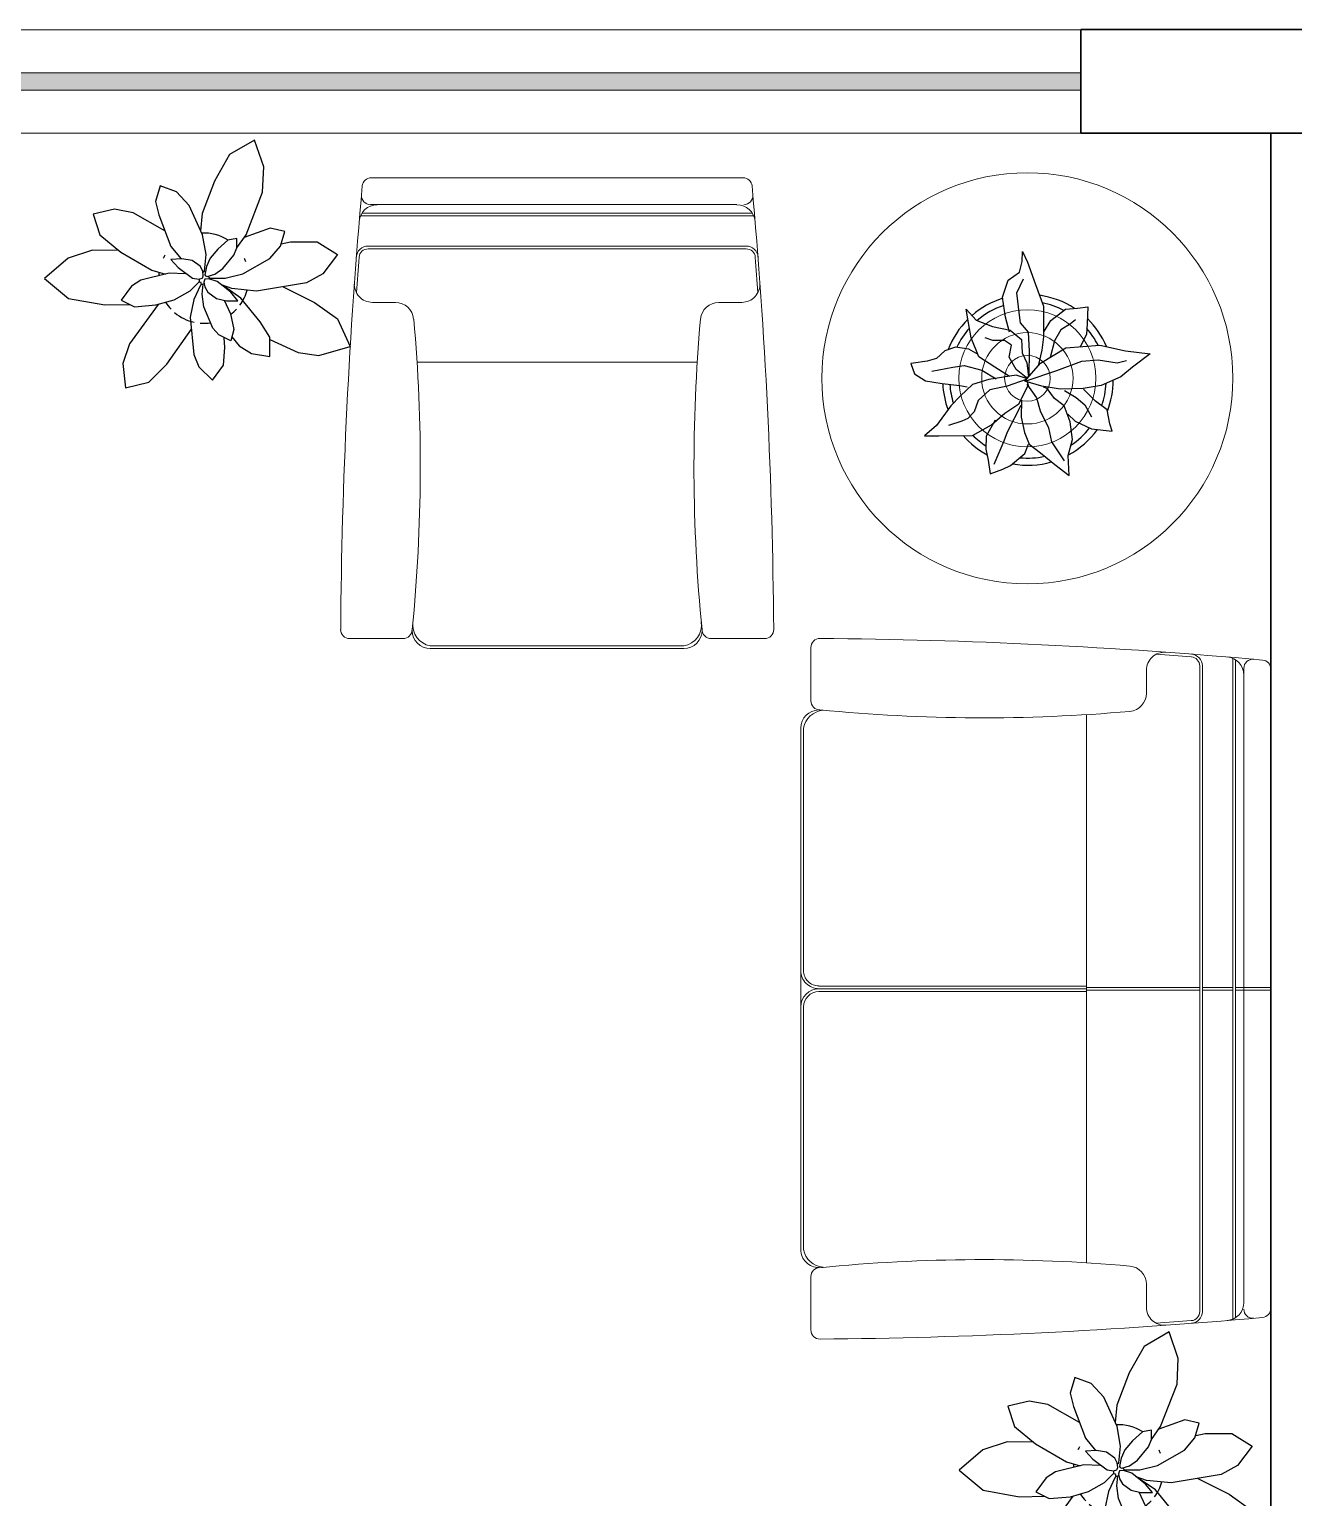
# Model space of a CAD drawing. Header units: inches. Extents: x 327481 to 195042051, y -335014 to 44773228.
# Drawn here: x 371879.9 to 371990.7, y -311063 to -310934.4 of the extents above; entities that cross this region are included whole.
import ezdxf

# ---------------------------------------------------------------- set-up
doc = ezdxf.new("R2010")
doc.units = ezdxf.units.IN
doc.header["$MEASUREMENT"] = 0
doc.layers.add('CAY', color=94, linetype='Continuous')
for name, color, linetype, lineweight in [('furniture', 251, 'Continuous', 13), ('GLASS', 140, 'Continuous', 5), ('WALL', 12, 'Continuous', 30)]:
    doc.layers.add(name, color=color, linetype=linetype, lineweight=lineweight)
doc.styles.add('ATT', font='romans.shx')

# ---------------------------------------------------------------- blocks, each defined once
blk = doc.blocks.new('hfj')
at = {"color": 0, "ltscale": 60}
for p, q in [((377614.64, -325417.24), (377670.63, -325417.24)), ((377642.52, -325420.34), (377642.52, -325417.24)), ((377642.76, -325420.34), (377642.76, -325417.24)), ((377670.11, -325419.61), (377614.57, -325419.61)), ((377671.65, -325420.58), (377613.7, -325420.58)), ((377671.45, -325420.34), (377613.82, -325420.34)), ((377642.52, -325423.23), (377642.52, -325420.58)), ((377642.76, -325423.23), (377642.76, -325420.58)), ((377614.36, -325423.23), (377670.91, -325423.23)), ((377614.36, -325423.47), (377670.91, -325423.47)), ((377642.52, -325433.39), (377642.52, -325423.47)), ((377642.76, -325433.39), (377642.76, -325423.47)), ((377614.75, -325428.15), (377616.76, -325428.15)), ((377670.52, -325428.15), (377668.51, -325428.15)), ((377618.64, -325433.39), (377666.64, -325433.39)), ((377642.4, -325456.84), (377642.4, -325433.39)), ((377642.64, -325456.84), (377642.64, -325433.39)), ((377642.87, -325456.84), (377642.87, -325433.39)), ((377612.75, -325457.55), (377617.42, -325457.55)), ((377619.81, -325458.19), (377641.04, -325458.19)), ((377619.81, -325458.43), (377665.47, -325458.43)), ((377665.47, -325458.19), (377644.23, -325458.19)), ((377672.52, -325457.55), (377667.85, -325457.55))]:
    blk.add_line(p, q, dxfattribs=at)
for centre, radius, start, end in [((377614.64, -325418.04), 0.796, 90, 174.8556), ((377670.63, -325418.04), 0.796, 5.1444, 90), ((378085.1, -325460.39), 473.16, 174.8556, 179.5579), ((377614.57, -325418.81), 0.796, 174.9493, 270), ((377670.7, -325418.81), 0.796, 270, 5.0507), ((377200.17, -325460.39), 473.16, 0.4421, 5.1444), ((377615.16, -325421.2), 1.59, 90, 175.232), ((377670.11, -325421.2), 1.59, 4.768, 90), ((377614.36, -325424.27), 1.03, 90, 175.6114), ((377614.36, -325424.27), 0.796, 90, 175.6114), ((377670.91, -325424.27), 1.03, 4.3886, 90), ((377670.91, -325424.27), 0.796, 4.3886, 90), ((378085.1, -325460.39), 472.92, 175.6114, 175.9872), ((377200.17, -325460.39), 472.92, 4.0128, 4.3886), ((377614.75, -325426.56), 1.59, 175.8854, 270), ((377670.52, -325426.56), 1.59, 270, 4.1146), ((377616.76, -325429.74), 1.59, 5.069, 90), ((377668.51, -325429.74), 1.59, 90, 174.931), ((377473.5, -325442.45), 145.41, 354.3567, 5.069), ((377811.77, -325442.45), 145.41, 174.931, 185.6433), ((377612.75, -325456.75), 0.796, 179.5579, 270), ((377617.42, -325456.75), 0.796, 270, 0), ((377619.81, -325456.84), 1.59, 180, 270), ((377620.15, -325456.31), 1.91, 184.8163, 259.7159), ((377641.04, -325456.84), 1.59, 270, 0), ((377641.04, -325456.84), 1.35, 270, 0), ((377644.23, -325456.84), 1.59, 180, 270), ((377644.23, -325456.84), 1.35, 180, 270), ((377665.12, -325456.31), 1.91, 280.2841, 355.1837), ((377665.47, -325456.84), 1.59, 270, 0), ((377667.85, -325456.75), 0.796, 180, 270), ((377672.52, -325456.75), 0.796, 270, 0.4421)]:
    blk.add_arc(centre, radius, start, end, dxfattribs=at)
blk = doc.blocks.new('drgfdh')
at = {"color": 0, "ltscale": 60}
for p, q in [((374368.66, -325481.12), (374401.23, -325481.12)), ((374402.04, -325484.22), (374367.84, -325484.22)), ((374400.7, -325483.48), (374368.59, -325483.48)), ((374402.25, -325484.46), (374367.71, -325484.46)), ((374368.38, -325487.12), (374401.51, -325487.12)), ((374368.38, -325487.36), (374401.51, -325487.36)), ((374368.76, -325492.04), (374370.78, -325492.04)), ((374401.12, -325492.04), (374399.1, -325492.04)), ((374372.66, -325497.29), (374397.22, -325497.29)), ((374366.76, -325521.49), (374371.44, -325521.49)), ((374403.12, -325521.49), (374398.44, -325521.49)), ((374373.83, -325522.13), (374396.05, -325522.13)), ((374373.83, -325522.37), (374396.05, -325522.37))]:
    blk.add_line(p, q, dxfattribs=at)
for centre, radius, start, end in [((374368.66, -325481.92), 0.797, 90, 174.8556), ((374401.23, -325481.92), 0.797, 5.1444, 90), ((374839.93, -325524.34), 473.97, 174.8556, 179.5579), ((374368.59, -325482.69), 0.797, 174.9493, 270), ((374401.29, -325482.69), 0.797, 270, 5.0507), ((373929.96, -325524.34), 473.97, 0.4421, 5.1444), ((374369.18, -325485.08), 1.59, 90, 175.232), ((374400.7, -325485.08), 1.59, 4.768, 90), ((374368.38, -325488.15), 1.04, 90, 175.6114), ((374839.93, -325524.34), 473.73, 175.6114, 175.9872), ((374368.38, -325488.15), 0.797, 90, 175.6114), ((374401.51, -325488.15), 1.04, 4.3886, 90), ((374401.51, -325488.15), 0.797, 4.3886, 90), ((373929.96, -325524.34), 473.73, 4.0128, 4.3886), ((374368.76, -325490.45), 1.59, 175.8854, 270), ((374401.12, -325490.45), 1.59, 270, 4.1146), ((374370.78, -325493.64), 1.59, 5.069, 90), ((374399.1, -325493.64), 1.59, 90, 174.931), ((374227.28, -325506.37), 145.67, 354.3567, 5.069), ((374542.6, -325506.37), 145.67, 174.931, 185.6433), ((374374.16, -325520.29), 1.87, 172.1687, 259.9743), ((374395.72, -325520.29), 1.87, 280.0257, 7.8313), ((374366.76, -325520.69), 0.797, 179.5579, 270), ((374371.44, -325520.69), 0.797, 270, 0), ((374373.83, -325520.78), 1.59, 180, 270), ((374396.05, -325520.78), 1.59, 270, 0), ((374398.44, -325520.69), 0.797, 180, 270), ((374403.12, -325520.69), 0.797, 270, 0.4421)]:
    blk.add_arc(centre, radius, start, end, dxfattribs=at)
blk = doc.blocks.new('standing table')
at = {"layer": 'furniture', "lineweight": 0}
for radius in [18, 6, 4, 2]:
    blk.add_circle((368044.87, -328685.28), radius, dxfattribs=at)
blk = doc.blocks.new('12PPLT12')
at = {"color": 0, "linetype": 'ByBlock'}
for p, q in [((-0.0505, 0.6319), (-0.0344, 0.6941)), ((-0.0344, 0.6941), (-0.0316, 0.7514)), ((-0.0316, 0.7514), (-0.0021, 0.6891)), ((-0.0021, 0.6891), (0.044, 0.559)), ((-0.1155, 0.5834), (-0.0505, 0.6319)), ((-0.1483, 0.4856), (-0.1155, 0.5834)), ((-0.0643, 0.5101), (-0.0261, 0.5913)), ((0.044, 0.559), (0.0902, 0.4316)), ((-0.1321, 0.3666), (-0.1483, 0.4856)), ((-0.0505, 0.38), (-0.0643, 0.5101)), ((0.0902, 0.4316), (0.0902, 0.3393)), ((-0.3489, 0.3338), (-0.3623, 0.415)), ((-0.3623, 0.415), (-0.3028, 0.35)), ((-0.3028, 0.35), (-0.2078, 0.3121)), ((-0.1077, 0.2794), (-0.1321, 0.3666)), ((-0.0427, 0.3338), (-0.0505, 0.38)), ((0.0929, 0.2821), (0.1335, 0.3472)), ((0.1335, 0.3472), (0.2202, 0.415)), ((0.2202, 0.415), (0.2908, 0.4206)), ((0.2797, 0.3527), (0.2502, 0.3283)), ((0.2908, 0.4206), (0.3503, 0.4289)), ((0.3503, 0.4289), (0.3475, 0.331)), ((-0.3323, 0.2471), (-0.3489, 0.3338)), ((-0.2078, 0.3121), (-0.1049, 0.2904)), ((-0.1049, 0.2904), (-0.0371, 0.236)), ((0.0035, 0.2794), (-0.0427, 0.3338)), ((0.009, 0.1686), (0.0035, 0.2794)), ((0.0902, 0.3393), (0.0902, 0.2526)), ((0.193, 0.2932), (0.1552, 0.2282)), ((0.2502, 0.3283), (0.193, 0.2932)), ((0.3424, 0.266), (0.3042, 0.1903)), ((0.3475, 0.331), (0.3424, 0.266)), ((-0.4245, 0.1926), (-0.4868, 0.171)), ((-0.3461, 0.1793), (-0.4245, 0.1926)), ((-0.2917, 0.1493), (-0.3461, 0.1793)), ((-0.2889, 0.1359), (-0.3323, 0.2471)), ((-0.205, 0.2309), (-0.2511, 0.2471)), ((-0.1372, 0.2309), (-0.205, 0.2309)), ((-0.0966, 0.2037), (-0.1372, 0.2309)), ((-0.1104, 0.1331), (-0.0966, 0.2037)), ((-0.0371, 0.236), (-0.0344, 0.1576)), ((0.0823, 0.1737), (0.0606, 0.0819)), ((0.074, 0.0981), (0.223, 0.1876)), ((0.0902, 0.2526), (0.0823, 0.1737)), ((0.1552, 0.2282), (0.1307, 0.1303)), ((0.223, 0.1876), (0.4208, 0.2037)), ((0.4208, 0.2037), (0.5726, 0.171)), ((-0.6712, 0.0981), (-0.6874, 0.0953)), ((-0.6874, 0.0953), (-0.6657, 0.0358)), ((-0.5901, 0.1087), (-0.6712, 0.0981)), ((-0.5357, 0.1253), (-0.5901, 0.1087)), ((-0.4868, 0.171), (-0.5357, 0.1253)), ((-0.1944, 0.0736), (-0.2889, 0.1359)), ((-0.0694, 0.0602), (-0.1104, 0.1331)), ((-0.0344, 0.1576), (-0.0071, 0.1008)), ((-0.0182, -0.0076), (0.074, 0.0981)), ((-0.0071, 0.1008), (0.0035, 0.0169)), ((0.0062, 0.0275), (0.009, 0.1686)), ((0.169, 0.0547), (0.3152, 0.1087)), ((0.3152, 0.1087), (0.4125, 0.117)), ((0.4125, 0.117), (0.5237, 0.1008)), ((0.5237, 0.1008), (0.5781, 0.1142)), ((0.5726, 0.171), (0.716, 0.152)), ((0.716, 0.152), (0.6131, 0.0736)), ((-0.6657, 0.0358), (-0.6007, -0.0048)), ((-0.5629, 0.0519), (-0.4407, 0.0736)), ((-0.4407, 0.0736), (-0.3733, 0.0842)), ((-0.3733, 0.0842), (-0.27, 0.0575)), ((-0.2294, 0.003), (-0.3244, -0.0265)), ((-0.27, 0.0575), (-0.1861, 0.0058)), ((-0.0694, 0.0275), (-0.2294, 0.003)), ((-0.1077, 0.0192), (-0.1944, 0.0736)), ((-0.0099, 0.003), (-0.1211, -0.0376)), ((-0.0099, 0.0141), (-0.0694, 0.0602)), ((-0.0021, 0.0058), (-0.0694, 0.0275)), ((-0.0099, -0.0048), (0.169, 0.0547)), ((0.0035, 0.0169), (-0.0099, 0.0141)), ((0.0035, -0.0293), (-0.0099, 0.003)), ((0.5453, 0.0169), (0.4291, -0.0321)), ((0.6131, 0.0736), (0.5453, 0.0169)), ((-0.6007, -0.0048), (-0.5034, -0.0214)), ((-0.5034, -0.0214), (-0.4001, -0.0321)), ((-0.4001, -0.0321), (-0.3567, -0.0404)), ((-0.3244, -0.0265), (-0.395, -0.0943)), ((-0.2239, -0.0593), (-0.2917, -0.1216)), ((-0.1211, -0.0376), (-0.2239, -0.0593)), ((-0.0533, -0.1405), (0.0035, -0.0293)), ((0.0823, -0.0376), (-0.0182, -0.0076)), ((-0.0071, -0.0242), (0.0496, -0.1054)), ((0.1879, -0.0537), (0.0823, -0.0376)), ((0.1118, -0.051), (0.0902, -0.0431)), ((0.1552, -0.1082), (0.1118, -0.051)), ((0.3231, -0.051), (0.1879, -0.0537)), ((0.2147, -0.062), (0.2825, -0.1026)), ((0.4291, -0.0321), (0.3231, -0.051)), ((0.3964, -0.1243), (0.3258, -0.0537)), ((-0.4517, -0.1515), (-0.5357, -0.2678)), ((-0.395, -0.0943), (-0.4517, -0.1515)), ((-0.2917, -0.1216), (-0.3161, -0.1866)), ((-0.1349, -0.1949), (-0.0533, -0.1405)), ((-0.1192, -0.3038), (-0.0399, -0.1479)), ((-0.0371, -0.1216), (-0.0399, -0.2194)), ((0.0496, -0.1054), (0.0713, -0.1811)), ((0.2124, -0.1515), (0.1552, -0.1082)), ((0.2474, -0.2461), (0.2124, -0.1515)), ((0.2825, -0.1026), (0.3341, -0.146)), ((0.3341, -0.146), (0.3719, -0.2166)), ((0.4642, -0.176), (0.3964, -0.1243)), ((-0.3867, -0.2411), (-0.4651, -0.2678)), ((-0.3516, -0.2272), (-0.3867, -0.2411)), ((-0.3161, -0.1866), (-0.3516, -0.2272)), ((-0.193, -0.2355), (-0.2442, -0.3296)), ((-0.2133, -0.2627), (-0.1349, -0.1949)), ((-0.0399, -0.2194), (-0.021, -0.3084)), ((0.0713, -0.1811), (0.1201, -0.2817)), ((0.2341, -0.2), (0.2774, -0.2411)), ((0.2608, -0.3495), (0.2474, -0.2461)), ((0.2774, -0.2411), (0.3719, -0.2867)), ((0.4803, -0.2572), (0.4642, -0.176)), ((0.4942, -0.3006), (0.4803, -0.2572)), ((-0.5357, -0.2678), (-0.6062, -0.3278)), ((-0.6062, -0.3278), (-0.5223, -0.3278)), ((-0.5223, -0.3278), (-0.3244, -0.325)), ((-0.3244, -0.325), (-0.2133, -0.2627)), ((-0.2442, -0.3296), (-0.247, -0.4062)), ((-0.139, -0.3578), (-0.1192, -0.3038)), ((-0.021, -0.3084), (0.0062, -0.3762)), ((0.1201, -0.2817), (0.139, -0.3629)), ((0.3719, -0.2867), (0.4942, -0.3006)), ((-0.247, -0.4062), (-0.2327, -0.4713)), ((-0.199, -0.4943), (-0.139, -0.3578)), ((-0.0173, -0.4316), (0.0025, -0.3776)), ((0.0062, -0.3762), (0.074, -0.4279)), ((0.074, -0.4279), (0.158, -0.4957)), ((0.139, -0.3629), (0.2124, -0.474)), ((0.2364, -0.4441), (0.2608, -0.3495)), ((-0.2327, -0.4713), (-0.2216, -0.5511)), ((-0.1478, -0.5225), (-0.1021, -0.5026)), ((-0.1021, -0.5026), (-0.0173, -0.4316)), ((0.158, -0.4957), (0.2419, -0.5608)), ((0.2419, -0.5608), (0.2364, -0.4441)), ((-0.2216, -0.5511), (-0.1478, -0.5225))]:
    blk.add_line(p, q, dxfattribs=at)
for radius, start, end in [(0.5, 107.12296, 130.98158), (0.4583, 107.98642, 130.5771), (0.5, 56.95629, 82.29505), (0.4583, 62.68987, 79.53455), (0.5, 134.80206, 159.18037), (0.5, 22.97684, 45.84728), (0.4583, 138.47558, 155.33471), (0.4583, 26.27612, 41.1349), (0.5, 182.50299, 200.45628), (0.4583, 183.26994, 197.40025), (0.4583, 340.65586, 357.50575), (0.5, 338.58618, 359.74423), (0.5, 220.66056, 241.33926), (0.4583, 225.08351, 237.50228), (0.5, 298.34547, 324.45412), (0.4583, 303.38678, 322.07557), (0.5, 259.70378, 286.12808), (0.4583, 264.18858, 282.40281)]:
    blk.add_arc((0, 0), radius, start, end, dxfattribs=at)
at = {"color": 0, "linetype": 'ByBlock', "style": 'ATT'}
for tag, p, flags in [('ITEM', (-1, -3.25), 3), ('ROOM_NUMBER', (-1, -4.5833), 1)]:
    blk.add_attdef(tag, p, '', height=1, dxfattribs=dict(at, flags=flags))
blk = doc.blocks.new('Archi.Space.tree4542')
at = {"layer": 'CAY'}
for p, q in [((179.939, 63.706), (179.506, 63.455)), ((180.1, 63.243), (179.939, 63.706)), ((179.506, 63.455), (179.245, 62.994)), ((180.08, 62.798), (180.1, 63.243)), ((179.245, 62.994), (179.028, 62.427)), ((178.297, 62.914), (178.215, 62.638)), ((178.578, 62.806), (178.297, 62.914)), ((178.802, 62.571), (178.578, 62.806)), ((179.792, 62.059), (180.08, 62.798)), ((177.496, 62.502), (177.126, 62.415)), ((177.825, 62.44), (177.496, 62.502)), ((178.215, 62.638), (178.271, 62.407)), ((179.032, 62.056), (178.802, 62.571)), ((177.126, 62.415), (177.242, 62.056)), ((178.378, 62.126), (177.825, 62.44)), ((178.271, 62.407), (178.482, 61.852)), ((179.028, 62.427), (179, 62.127)), ((177.242, 62.056), (177.609, 61.753)), ((179.094, 61.714), (179.032, 62.056)), ((179.477, 61.962), (179.301, 61.81)), ((179.631, 61.993), (179.477, 61.962)), ((179.631, 61.831), (179.792, 62.059)), ((179.631, 61.83), (179.631, 61.993)), ((180.212, 62.171), (179.759, 62.012)), ((180.466, 62.118), (180.212, 62.171)), ((180.391, 61.861), (180.466, 62.118)), ((177.115, 61.789), (176.691, 61.651)), ((177.571, 61.784), (177.115, 61.789)), ((177.609, 61.753), (178.152, 61.441)), ((178.482, 61.852), (178.658, 61.638)), ((179.065, 61.426), (179.094, 61.714)), ((179.301, 61.81), (179.167, 61.649)), ((179.39, 61.471), (179.578, 61.702)), ((179.578, 61.702), (179.631, 61.83)), ((180.208, 61.646), (180.391, 61.861)), ((180.404, 61.903), (180.567, 61.935)), ((180.567, 61.935), (181.035, 61.935)), ((181.035, 61.935), (181.388, 61.714)), ((181.388, 61.714), (181.133, 61.379)), ((176.691, 61.651), (176.276, 61.295)), ((178.152, 61.441), (178.389, 61.373)), ((178.674, 61.639), (178.479, 61.628)), ((178.479, 61.628), (178.609, 61.488)), ((178.609, 61.488), (178.858, 61.301)), ((178.85, 61.609), (178.674, 61.639)), ((178.995, 61.508), (178.85, 61.609)), ((179.036, 61.426), (178.995, 61.508)), ((179.103, 61.503), (179.074, 61.359)), ((179.167, 61.649), (179.103, 61.503)), ((179.247, 61.369), (179.39, 61.471)), ((179.735, 61.38), (180.208, 61.646)), ((176.276, 61.295), (176.694, 60.946)), ((177.96, 61.269), (177.795, 61.162)), ((178.451, 61.388), (177.96, 61.269)), ((178.738, 61.378), (178.451, 61.388)), ((178.763, 61.372), (178.738, 61.378)), ((178.815, 61.081), (178.978, 61.244)), ((178.858, 61.301), (178.969, 61.282)), ((179.007, 61.225), (178.965, 61.231)), ((178.969, 61.282), (179.026, 61.302)), ((178.978, 61.244), (178.978, 61.282)), ((179.065, 61.206), (178.998, 61.177)), ((179.015, 61.184), (179.007, 61.225)), ((179.026, 61.302), (179.036, 61.311)), ((179.026, 61.023), (179.044, 61.197)), ((179.046, 61.34), (179.036, 61.426)), ((179.036, 61.311), (179.046, 61.34)), ((179.038, 61.405), (179.065, 61.426)), ((179.074, 61.282), (179.055, 61.234)), ((179.055, 61.234), (179.074, 61.148)), ((179.074, 61.359), (179.084, 61.34)), ((179.142, 61.292), (179.074, 61.282)), ((179.084, 61.34), (179.113, 61.33)), ((179.113, 61.33), (179.247, 61.369)), ((179.128, 61.335), (179.161, 61.302)), ((179.29, 61.243), (179.142, 61.292)), ((179.161, 61.302), (179.43, 61.302)), ((179.525, 61.055), (179.29, 61.243)), ((179.545, 61.119), (179.364, 61.183)), ((179.43, 61.302), (179.735, 61.38)), ((180.846, 61.219), (179.976, 61.074)), ((181.133, 61.379), (180.846, 61.219)), ((176.694, 60.946), (177.332, 60.834)), ((177.795, 61.162), (177.615, 60.918)), ((178.22, 60.834), (178.536, 60.926)), ((178.536, 60.926), (178.815, 61.081)), ((178.882, 60.927), (178.818, 60.623)), ((178.998, 61.177), (178.882, 60.927)), ((179.056, 60.803), (179.026, 61.023)), ((179.074, 61.148), (179.125, 61.057)), ((179.125, 61.057), (179.275, 60.948)), ((179.275, 60.948), (179.449, 60.908)), ((179.42, 61.148), (179.398, 61.156)), ((179.7, 60.952), (179.42, 61.148)), ((179.65, 60.908), (179.525, 61.055)), ((179.976, 61.074), (179.545, 61.119)), ((180.041, 60.543), (179.7, 60.952)), ((180.441, 61.152), (180.985, 60.878)), ((177.332, 60.834), (177.769, 60.841)), ((177.615, 60.918), (177.847, 60.802)), ((178.26, 60.845), (177.758, 60.155)), ((177.847, 60.802), (178.22, 60.834)), ((179.214, 60.432), (179.056, 60.803)), ((179.411, 60.917), (179.523, 60.68)), ((179.449, 60.908), (179.65, 60.908)), ((179.523, 60.68), (179.581, 60.408)), ((180.985, 60.878), (181.385, 60.595)), ((178.818, 60.623), (178.883, 59.97)), ((179.319, 60.311), (179.214, 60.432)), ((180.207, 60.271), (180.041, 60.543)), ((181.385, 60.595), (181.606, 60.108)), ((178.408, 59.8), (178.839, 60.411)), ((179.526, 60.207), (179.319, 60.311)), ((179.423, 60.092), (179.412, 60.264)), ((179.581, 60.408), (179.526, 60.207)), ((179.545, 60.276), (179.675, 60.121)), ((180.207, 59.938), (180.207, 60.271)), ((180.207, 60.23), (180.702, 60.004)), ((177.758, 60.155), (177.645, 59.816)), ((178.883, 59.97), (178.968, 59.755)), ((179.401, 59.785), (179.423, 60.092)), ((179.675, 60.121), (179.886, 59.986)), ((179.886, 59.986), (180.207, 59.938)), ((180.702, 60.004), (181.061, 59.954)), ((181.061, 59.954), (181.606, 60.108)), ((177.645, 59.816), (177.692, 59.391)), ((178.095, 59.487), (178.408, 59.8)), ((178.968, 59.755), (179.209, 59.526)), ((179.209, 59.526), (179.401, 59.785)), ((177.692, 59.391), (178.095, 59.487))]:
    blk.add_line(p, q, dxfattribs=at)
for start, end in [(57.1582, 93.2041), (149.2581, 153.7532), (21.2653, 25.7604), (172.4345, 176.9296), (323.0282, 344.4965), (212.1423, 223.5771), (229.8179, 257.6637), (306.6551, 316.418), (265.2848, 278.7499)]:
    blk.add_arc((179.055, 61.302), 0.787, start, end, dxfattribs=at)

msp = doc.modelspace()

# ---------------------------------------------------------------- hatches: boundary and pattern name
at = {"layer": 'GLASS'}
msp.add_hatch(color=256, dxfattribs=at).paths.add_polyline_path([(371971.998, -310939.742), (371971.998, -310938.242), (371848.998, -310938.242), (371848.998, -310939.742)])

# ---------------------------------------------------------------- linework, layer by layer
at = {"layer": 'furniture'}
for p, q in [((371971.998, -310934.462), (371848.998, -310934.462)), ((371971.998, -310943.522), (371848.998, -310943.522))]:
    msp.add_line(p, q, dxfattribs=at)
at = {"layer": 'GLASS'}
for points in [[(371848.998, -310938.242), (371971.998, -310938.242)], [(371971.998, -310939.742), (371848.998, -310939.742)]]:
    msp.add_lwpolyline(points, dxfattribs=at)
at = {"layer": 'WALL'}
for p, q in [((372042.993, -310934.424), (371971.998, -310934.424)), ((371971.998, -310943.522), (371971.998, -310934.424)), ((372042.988, -310943.522), (371971.998, -310943.522)), ((371988.659, -310943.522), (371988.659, -311127.522))]:
    msp.add_line(p, q, dxfattribs=at)

# ---------------------------------------------------------------- block references
at = {"xscale": 5.023726289614429, "yscale": 5.023726289614429, "zscale": 5.023726289614429}
for p in [(370995.642, -311264.177), (371075.78, -311368.551)]:
    msp.add_blockref('Archi.Space.tree4542', p, dxfattribs=at)
at = {"layer": 'CAY', "xscale": 14.9469131396474, "yscale": 14.9469131396474, "zscale": 14.9469131396474}
msp.add_blockref('12PPLT12', (371967.379, -310965.123), dxfattribs=at)
at = {"layer": 'furniture', "lineweight": 0}
for name, p in [('drgfdh', (-2458.814, 14533.707)), ('standing table', (3922.458, 17720.294))]:
    msp.add_blockref(name, p, dxfattribs=at)
at = {"layer": 'furniture', "lineweight": 0, "rotation": 270}
msp.add_blockref('hfj', (697405.903, 66624.185), dxfattribs=at)

doc.saveas('drawing.dxf')
